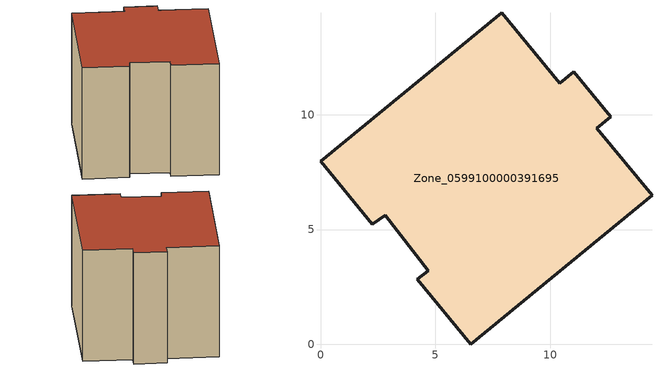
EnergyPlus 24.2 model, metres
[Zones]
Zone_0599100000391695
 floor ground (C_G): 14.44,6.5 6.55,0 4.22,2.84 4.7,3.2 2.82,5.62 2.26,5.23 0,7.98 7.89,14.45 10.42,11.38 11.02,11.88 12.65,9.91 12.04,9.41 z0
 wall outside (C_F): 7.89,14.45 0,7.98 2.26,5.23 2.82,5.62 4.7,3.2 4.22,2.84 6.55,0 14.44,6.5 12.04,9.41 12.65,9.91 11.02,11.88 10.42,11.38 7.89,14.45 z0:9.15
 roof outside (C_R): 12.65,9.91 11.02,11.88 10.42,11.38 7.89,14.45 0,7.98 2.26,5.23 2.82,5.62 4.7,3.2 4.22,2.84 6.55,0 14.44,6.5 12.04,9.41 z9.15
[BUILDING]
Pand.0599100000391695: North Axis=0; Terrain=City; Loads Convergence Tolerance Value=0.04; Temperature Convergence Tolerance Value=0.4; Solar Distribution=FullExterior; Maximum Number of Warmup Days=25; Minimum Number of Warmup Days=1
[Site:Location]
Rotterdam.The.Hague.AP_ZH_NLD Design_Conditions: Latitude=51.96; Longitude=4.45; Time Zone=1; Elevation=-4.5
[SITE:GROUNDTEMPERATURE:BUILDINGSURFACE]
18, 18, 18, 18, 18, 18, 18, 18, 18, 18, 18, 18
[MATERIAL] Thermal Absorptance=0.9; Solar Absorptance=0.7; Visible Absorptance=0.7
Name | Roughness | Thickness | Conductivity | Density | Specific Heat
G.TI.1946 | MediumSmooth | 0.15 | 1 | 540 | 1210
F.TI.1946 | Rough | 0.3 | 0.857143 | 1920 | 840
R.TI.1946 | MediumRough | 0.2 | 0.1 | 1500 | 1000
[CONSTRUCTION]
C_G: G.TI.1946
C_F: F.TI.1946
C_R: R.TI.1946
[ZONE]
Zone_0599100000391695: Type=1; Multiplier=1; Ceiling Height=Autocalculate; Volume=Autocalculate; Floor Area=autocalculate; Part of Total Floor Area=Yes
[ZONEINFILTRATION:DESIGNFLOWRATE]
Infil_Zone_0599100000391695: Zone or ZoneList or Space or SpaceList=Zone_0599100000391695; Schedule=AlwaysOn; Design Flow Rate Calculation Method=Flow/Area; Flow Rate per Floor Area=0.003; Constant Term Coefficient=1; Temperature Term Coefficient=0; Velocity Term Coefficient=0; Velocity Squared Term Coefficient=0
[HVACTEMPLATE:ZONE:IDEALLOADSAIRSYSTEM]
Zone_0599100000391695: Maximum Heating Supply Air Temperature=50; Minimum Cooling Supply Air Temperature=13; Maximum Heating Supply Air Humidity Ratio=0.0156; Minimum Cooling Supply Air Humidity Ratio=0.0077; Heating Limit=NoLimit; Cooling Limit=NoLimit; Dehumidification Control Type=ConstantSensibleHeatRatio; Cooling Sensible Heat Ratio=0.7; Dehumidification Setpoint=60; Humidification Control Type=None; Humidification Setpoint=30; Outdoor Air Method=None; Outdoor Air Flow Rate per Person=0.00944; Outdoor Air Flow Rate per Zone Floor Area=0; Outdoor Air Flow Rate per Zone=0; Demand Controlled Ventilation Type=None; Outdoor Air Economizer Type=NoEconomizer; Heat Recovery Type=None; Sensible Heat Recovery Effectiveness=0.7; Latent Heat Recovery Effectiveness=0.65
[ZONECONTROL:THERMOSTAT]
ThermostatControl_Zone_0599100000391695: Zone or ZoneList=Zone_0599100000391695; Control Type Schedule=DualSetpointControlType; Control 1=Thermostat_Zone_0599100000391695; Temperature Difference Between Cutout And Setpoint=0
[THERMOSTATSETPOINT:DUALSETPOINT]
Thermostat_Zone_0599100000391695: Heating Setpoint Temperature Schedule=HeatingSetpoint_Zone_0599100000391695; Cooling Setpoint Temperature Schedule=CoolingSetpoint_Zone_0599100000391695
[SCHEDULE:COMPACT]
HeatingSetpoint_Zone_0599100000391695: Through: 12/31, For: AllDays, Until: 24:00, 21
CoolingSetpoint_Zone_0599100000391695: Through: 12/31, For: AllDays, Until: 24:00, 24
DualSetpointControlType: Through: 12/31, For: AllDays, Until: 24:00, 4
AlwaysOn: Through: 12/31, For: AllDays, Until: 24:00, 1
